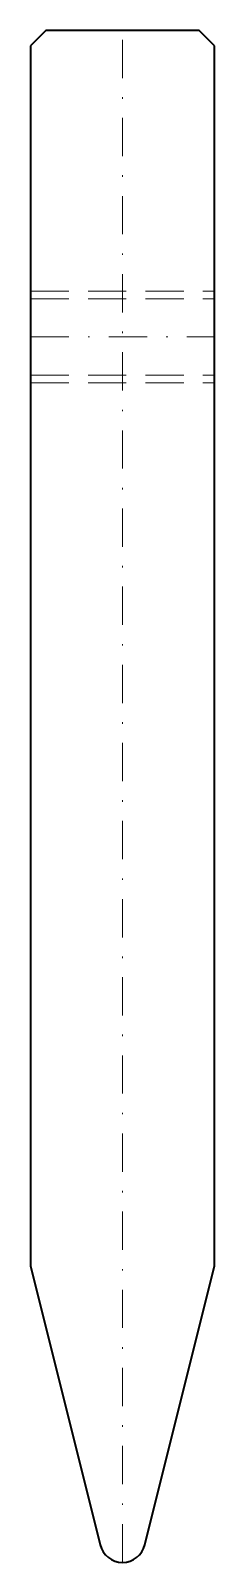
# Model space of a CAD drawing. Header units: millimetres. Extents: x -6 to 6, y -100 to 0.
import ezdxf

# ---------------------------------------------------------------- set-up
doc = ezdxf.new("R2010")
doc.units = ezdxf.units.MM
doc.header["$LTSCALE"] = 5
for name, pattern in [('AUSGEZOGEN', [0]), ('DASHDOT', [1, 0.5, -0.25, 0, -0.25]), ('DASHED', [0.75, 0.5, -0.25])]:
    doc.linetypes.add(name, pattern=pattern)
doc.layers.add('2', color=7, linetype='Continuous')

msp = doc.modelspace()

# ---------------------------------------------------------------- linework, layer by layer
at = {"layer": '2', "color": 7, "linetype": 'AUSGEZOGEN', "lineweight": 35}
for p, q in [((-5, 0), (-6, -1)), ((5, 0), (-5, 0)), ((6, -1), (5, 0)), ((-6, -1), (-6, -80.632)), ((6, -80.632), (6, -1)), ((-6, -80.632), (-1.455, -98.859)), ((1.455, -98.859), (6, -80.632))]:
    msp.add_line(p, q, dxfattribs=at)
at = {"layer": '2', "color": 7, "linetype": 'DASHDOT', "lineweight": 18}
for p, q in [((0, -99.996), (0, 0)), ((-6, -20), (6, -20))]:
    msp.add_line(p, q, dxfattribs=at)
at = {"layer": '2', "color": 7, "linetype": 'DASHED', "lineweight": 18}
for p, q in [((-6, -17), (6, -17)), ((-6, -17.5), (6, -17.5)), ((-6, -22.5), (6, -22.5)), ((-6, -23), (6, -23))]:
    msp.add_line(p, q, dxfattribs=at)
at = {"layer": '2', "color": 7, "linetype": 'AUSGEZOGEN', "lineweight": 35}
msp.add_arc((0, -98.496), 1.5, 194, 346, dxfattribs=at)

doc.saveas('drawing.dxf')
